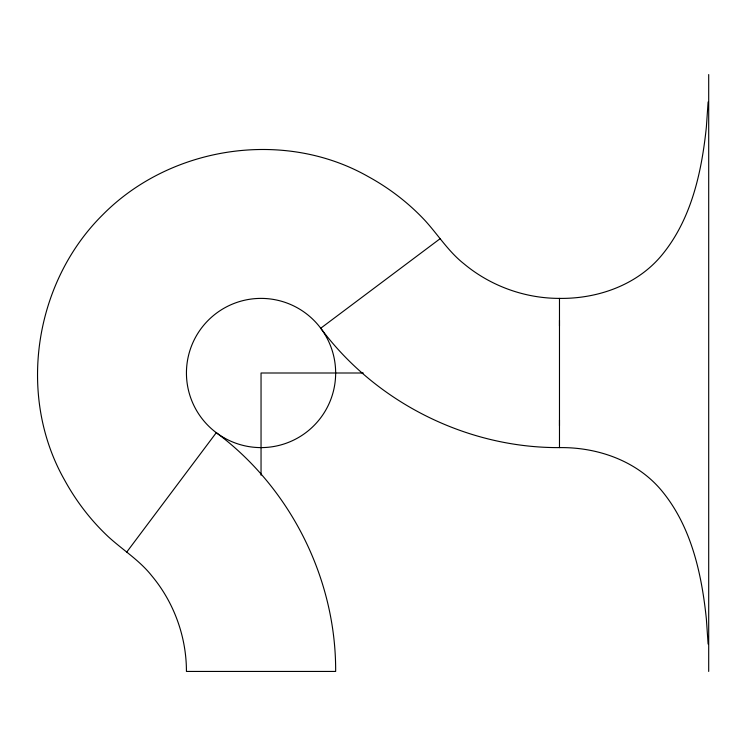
<?xml version="1.0" encoding="UTF-8"?>
<svg xmlns="http://www.w3.org/2000/svg" width="746" height="746" viewBox="0 0 746 746"><rect width="100%" height="100%" fill="white"/><g stroke="black" fill="none" stroke-linecap="round" stroke-linejoin="round"><path stroke-width="1.12" d="M559.481 425.761L559.481 420.026M559.481 325.974L559.481 320.239M559.481 298.689L559.481 298.391C597.443 298.904 636.674 285.261 661.488 255.552C691.309 219.678 701.669 172.335 706.369 127.025L708.113 101.941M559.481 447.311L559.481 447.609C597.443 447.087 636.674 460.739 661.488 490.448C691.309 526.312 701.669 573.665 706.369 618.975L708.113 644.059M126.755 552.059L216.284 432.689C290.567 487.809 336.129 578.933 335.653 671.437L186.435 671.437C186.472 636.814 173.995 602.386 151.774 575.828C139.586 560.367 122.698 549.905 108.319 536.747C90.826 520.354 76.083 501.098 64.585 480.07C16.701 395.828 34.204 282.473 102.78 214.727C170.517 146.151 283.872 128.657 368.114 176.541C389.142 188.039 408.398 202.781 424.8 220.275C437.958 234.645 448.411 251.542 463.872 263.73C490.43 285.951 524.858 298.428 559.481 298.391L559.481 447.609C466.977 448.076 375.863 402.514 320.733 328.231L440.112 238.701M363.237 373L261.044 373L261.044 475.183M708.7 74.563L708.7 671.437M223.744 437.613A74.609 74.609 0 0 0 335.653 373A74.609 74.609 0 0 0 223.744 308.387A74.609 74.609 0 0 0 223.744 437.613"/></g></svg>
